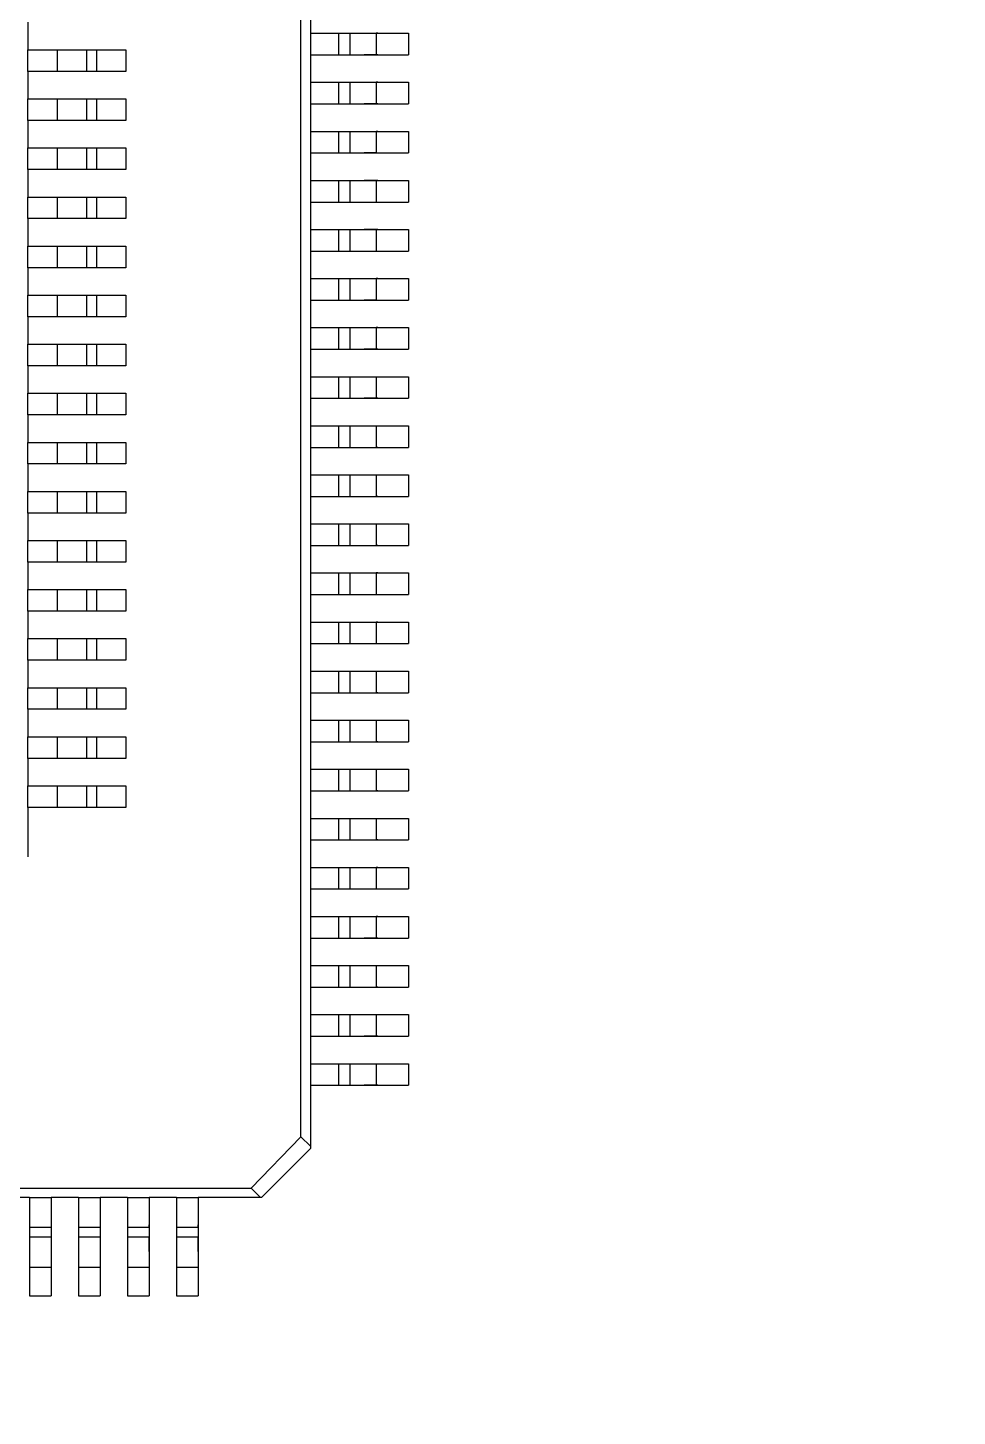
# Model space of a CAD drawing. Extents: x -54 to 54, y -54 to 54.
# Drawn here: x -21.27 to -11.79, y -7.08 to 7.07 of the extents above; entities that cross this region are included whole.
import ezdxf

# ---------------------------------------------------------------- set-up
doc = ezdxf.new("R2010")
doc.units = 0
doc.layers.get('0').update_dxf_attribs({"linetype": 'continuous'})

# ---------------------------------------------------------------- blocks, each defined once
blk = doc.blocks.new('PART__FEATURE102')
at = {"color": 0}
for p, q in [((-21.265, 7.125), (-21.265, 6.845)), ((-21.265, 6.845), (-20.965, 6.845)), ((-21.265, 6.625), (-21.265, 6.845)), ((-20.965, 6.845), (-20.965, 6.625)), ((-20.665, 6.845), (-20.665, 6.625)), ((-20.665, 6.845), (-20.665, 6.625)), ((-20.565, 6.845), (-20.265, 6.845)), ((-20.565, 6.845), (-20.565, 6.625)), ((-20.265, 6.845), (-20.265, 6.625)), ((-20.965, 6.625), (-21.265, 6.625)), ((-21.265, 6.625), (-21.265, 6.345)), ((-20.265, 6.625), (-20.565, 6.625)), ((-21.265, 6.345), (-20.965, 6.345)), ((-21.265, 6.125), (-21.265, 6.345)), ((-20.965, 6.345), (-20.965, 6.125)), ((-20.665, 6.345), (-20.665, 6.125)), ((-20.665, 6.345), (-20.665, 6.125)), ((-20.565, 6.345), (-20.265, 6.345)), ((-20.565, 6.345), (-20.565, 6.125)), ((-20.265, 6.345), (-20.265, 6.125)), ((-20.965, 6.125), (-21.265, 6.125)), ((-21.265, 6.125), (-21.265, 5.845)), ((-20.265, 6.125), (-20.565, 6.125)), ((-21.265, 5.845), (-20.965, 5.845)), ((-21.265, 5.625), (-21.265, 5.845)), ((-20.965, 5.845), (-20.965, 5.625)), ((-20.665, 5.845), (-20.665, 5.625)), ((-20.665, 5.845), (-20.665, 5.625)), ((-20.565, 5.845), (-20.265, 5.845)), ((-20.565, 5.845), (-20.565, 5.625)), ((-20.265, 5.845), (-20.265, 5.625)), ((-20.965, 5.625), (-21.265, 5.625)), ((-21.265, 5.625), (-21.265, 5.345)), ((-20.265, 5.625), (-20.565, 5.625)), ((-21.265, 5.345), (-20.965, 5.345)), ((-21.265, 5.125), (-21.265, 5.345)), ((-20.965, 5.345), (-20.965, 5.125)), ((-20.665, 5.345), (-20.665, 5.125)), ((-20.665, 5.345), (-20.665, 5.125)), ((-20.565, 5.345), (-20.265, 5.345)), ((-20.565, 5.345), (-20.565, 5.125)), ((-20.265, 5.345), (-20.265, 5.125)), ((-20.965, 5.125), (-21.265, 5.125)), ((-21.265, 5.125), (-21.265, 4.845)), ((-20.265, 5.125), (-20.565, 5.125)), ((-21.265, 4.845), (-20.965, 4.845)), ((-21.265, 4.625), (-21.265, 4.845)), ((-20.965, 4.845), (-20.965, 4.625)), ((-20.665, 4.845), (-20.665, 4.625)), ((-20.665, 4.845), (-20.665, 4.625)), ((-20.565, 4.845), (-20.265, 4.845)), ((-20.565, 4.845), (-20.565, 4.625)), ((-20.265, 4.845), (-20.265, 4.625)), ((-20.965, 4.625), (-21.265, 4.625)), ((-21.265, 4.625), (-21.265, 4.345)), ((-20.265, 4.625), (-20.565, 4.625)), ((-21.265, 4.345), (-20.965, 4.345)), ((-21.265, 4.125), (-21.265, 4.345)), ((-20.965, 4.345), (-20.965, 4.125)), ((-20.665, 4.345), (-20.665, 4.125)), ((-20.665, 4.345), (-20.665, 4.125)), ((-20.565, 4.345), (-20.265, 4.345)), ((-20.565, 4.345), (-20.565, 4.125)), ((-20.265, 4.345), (-20.265, 4.125)), ((-20.965, 4.125), (-21.265, 4.125)), ((-21.265, 4.125), (-21.265, 3.845)), ((-20.265, 4.125), (-20.565, 4.125)), ((-21.265, 3.845), (-20.965, 3.845)), ((-21.265, 3.625), (-21.265, 3.845)), ((-20.965, 3.845), (-20.965, 3.625)), ((-20.665, 3.845), (-20.665, 3.625)), ((-20.665, 3.845), (-20.665, 3.625)), ((-20.565, 3.845), (-20.265, 3.845)), ((-20.565, 3.845), (-20.565, 3.625)), ((-20.265, 3.845), (-20.265, 3.625)), ((-20.965, 3.625), (-21.265, 3.625)), ((-21.265, 3.625), (-21.265, 3.345)), ((-20.265, 3.625), (-20.565, 3.625)), ((-21.265, 3.345), (-20.965, 3.345)), ((-21.265, 3.125), (-21.265, 3.345)), ((-20.965, 3.345), (-20.965, 3.125)), ((-20.665, 3.345), (-20.665, 3.125)), ((-20.665, 3.345), (-20.665, 3.125)), ((-20.565, 3.345), (-20.265, 3.345)), ((-20.565, 3.345), (-20.565, 3.125)), ((-20.265, 3.345), (-20.265, 3.125)), ((-20.965, 3.125), (-21.265, 3.125)), ((-21.265, 3.125), (-21.265, 2.845)), ((-20.265, 3.125), (-20.565, 3.125)), ((-21.265, 2.845), (-20.965, 2.845)), ((-21.265, 2.625), (-21.265, 2.845)), ((-20.965, 2.845), (-20.965, 2.625)), ((-20.665, 2.845), (-20.665, 2.625)), ((-20.665, 2.845), (-20.665, 2.625)), ((-20.565, 2.845), (-20.265, 2.845)), ((-20.565, 2.845), (-20.565, 2.625)), ((-20.265, 2.845), (-20.265, 2.625)), ((-20.965, 2.625), (-21.265, 2.625)), ((-21.265, 2.625), (-21.265, 2.345)), ((-20.265, 2.625), (-20.565, 2.625)), ((-21.265, 2.345), (-20.965, 2.345)), ((-21.265, 2.125), (-21.265, 2.345)), ((-20.965, 2.345), (-20.965, 2.125)), ((-20.665, 2.345), (-20.665, 2.125)), ((-20.665, 2.345), (-20.665, 2.125)), ((-20.565, 2.345), (-20.265, 2.345)), ((-20.565, 2.345), (-20.565, 2.125)), ((-20.265, 2.345), (-20.265, 2.125)), ((-20.965, 2.125), (-21.265, 2.125)), ((-21.265, 2.125), (-21.265, 1.845)), ((-20.265, 2.125), (-20.565, 2.125)), ((-21.265, 1.845), (-20.965, 1.845)), ((-21.265, 1.625), (-21.265, 1.845)), ((-20.965, 1.845), (-20.965, 1.625)), ((-20.665, 1.845), (-20.665, 1.625)), ((-20.665, 1.845), (-20.665, 1.625)), ((-20.565, 1.845), (-20.265, 1.845)), ((-20.565, 1.845), (-20.565, 1.625)), ((-20.265, 1.845), (-20.265, 1.625)), ((-20.965, 1.625), (-21.265, 1.625)), ((-21.265, 1.625), (-21.265, 1.345)), ((-20.265, 1.625), (-20.565, 1.625)), ((-21.265, 1.345), (-20.965, 1.345)), ((-21.265, 1.125), (-21.265, 1.345)), ((-20.965, 1.345), (-20.965, 1.125)), ((-20.665, 1.345), (-20.665, 1.125)), ((-20.665, 1.345), (-20.665, 1.125)), ((-20.565, 1.345), (-20.265, 1.345)), ((-20.565, 1.345), (-20.565, 1.125)), ((-20.265, 1.345), (-20.265, 1.125)), ((-20.965, 1.125), (-21.265, 1.125)), ((-21.265, 1.125), (-21.265, 0.845)), ((-20.265, 1.125), (-20.565, 1.125)), ((-21.265, 0.845), (-20.965, 0.845)), ((-21.265, 0.625), (-21.265, 0.845)), ((-20.965, 0.845), (-20.965, 0.625)), ((-20.665, 0.845), (-20.665, 0.625)), ((-20.665, 0.845), (-20.665, 0.625)), ((-20.565, 0.845), (-20.265, 0.845)), ((-20.565, 0.845), (-20.565, 0.625)), ((-20.265, 0.845), (-20.265, 0.625)), ((-20.965, 0.625), (-21.265, 0.625)), ((-21.265, 0.625), (-21.265, 0.345)), ((-20.265, 0.625), (-20.565, 0.625)), ((-21.265, 0.345), (-20.965, 0.345)), ((-21.265, 0.125), (-21.265, 0.345)), ((-20.965, 0.345), (-20.965, 0.125)), ((-20.665, 0.345), (-20.665, 0.125)), ((-20.665, 0.345), (-20.665, 0.125)), ((-20.565, 0.345), (-20.265, 0.345)), ((-20.565, 0.345), (-20.565, 0.125)), ((-20.265, 0.345), (-20.265, 0.125)), ((-20.965, 0.125), (-21.265, 0.125)), ((-21.265, 0.125), (-21.265, -0.155)), ((-20.265, 0.125), (-20.565, 0.125)), ((-21.265, -0.155), (-20.965, -0.155)), ((-21.265, -0.375), (-21.265, -0.155)), ((-20.965, -0.155), (-20.965, -0.375)), ((-20.665, -0.155), (-20.665, -0.375)), ((-20.665, -0.155), (-20.665, -0.375)), ((-20.565, -0.155), (-20.265, -0.155)), ((-20.565, -0.155), (-20.565, -0.375)), ((-20.265, -0.155), (-20.265, -0.375)), ((-20.965, -0.375), (-21.265, -0.375)), ((-21.265, -0.375), (-21.265, -0.655)), ((-20.265, -0.375), (-20.565, -0.375)), ((-21.265, -0.655), (-20.965, -0.655)), ((-21.265, -0.875), (-21.265, -0.655)), ((-20.965, -0.655), (-20.965, -0.875)), ((-20.665, -0.655), (-20.665, -0.875)), ((-20.665, -0.655), (-20.665, -0.875)), ((-20.565, -0.655), (-20.265, -0.655)), ((-20.565, -0.655), (-20.565, -0.875)), ((-20.265, -0.655), (-20.265, -0.875)), ((-20.965, -0.875), (-21.265, -0.875)), ((-21.265, -0.875), (-21.265, -1.378)), ((-20.265, -0.875), (-20.565, -0.875))]:
    blk.add_line(p, q, dxfattribs=at)
for points in [[(-20.965, 6.845), (-20.915, 6.845), (-20.865, 6.845), (-20.815, 6.845), (-20.765, 6.845), (-20.715, 6.845), (-20.665, 6.845)], [(-20.665, 6.845), (-20.615, 6.845), (-20.565, 6.845)], [(-20.665, 6.625), (-20.715, 6.625), (-20.765, 6.625), (-20.815, 6.625), (-20.865, 6.625), (-20.915, 6.625), (-20.965, 6.625)], [(-20.565, 6.625), (-20.615, 6.625), (-20.665, 6.625)], [(-20.965, 6.345), (-20.915, 6.345), (-20.865, 6.345), (-20.815, 6.345), (-20.765, 6.345), (-20.715, 6.345), (-20.665, 6.345)], [(-20.665, 6.345), (-20.615, 6.345), (-20.565, 6.345)], [(-20.665, 6.125), (-20.715, 6.125), (-20.765, 6.125), (-20.815, 6.125), (-20.865, 6.125), (-20.915, 6.125), (-20.965, 6.125)], [(-20.565, 6.125), (-20.615, 6.125), (-20.665, 6.125)], [(-20.965, 5.845), (-20.915, 5.845), (-20.865, 5.845), (-20.815, 5.845), (-20.765, 5.845), (-20.715, 5.845), (-20.665, 5.845)], [(-20.665, 5.845), (-20.615, 5.845), (-20.565, 5.845)], [(-20.665, 5.625), (-20.715, 5.625), (-20.765, 5.625), (-20.815, 5.625), (-20.865, 5.625), (-20.915, 5.625), (-20.965, 5.625)], [(-20.565, 5.625), (-20.615, 5.625), (-20.665, 5.625)], [(-20.965, 5.345), (-20.915, 5.345), (-20.865, 5.345), (-20.815, 5.345), (-20.765, 5.345), (-20.715, 5.345), (-20.665, 5.345)], [(-20.665, 5.345), (-20.615, 5.345), (-20.565, 5.345)], [(-20.665, 5.125), (-20.715, 5.125), (-20.765, 5.125), (-20.815, 5.125), (-20.865, 5.125), (-20.915, 5.125), (-20.965, 5.125)], [(-20.565, 5.125), (-20.615, 5.125), (-20.665, 5.125)], [(-20.965, 4.845), (-20.915, 4.845), (-20.865, 4.845), (-20.815, 4.845), (-20.765, 4.845), (-20.715, 4.845), (-20.665, 4.845)], [(-20.665, 4.845), (-20.615, 4.845), (-20.565, 4.845)], [(-20.665, 4.625), (-20.715, 4.625), (-20.765, 4.625), (-20.815, 4.625), (-20.865, 4.625), (-20.915, 4.625), (-20.965, 4.625)], [(-20.565, 4.625), (-20.615, 4.625), (-20.665, 4.625)], [(-20.965, 4.345), (-20.915, 4.345), (-20.865, 4.345), (-20.815, 4.345), (-20.765, 4.345), (-20.715, 4.345), (-20.665, 4.345)], [(-20.665, 4.345), (-20.615, 4.345), (-20.565, 4.345)], [(-20.665, 4.125), (-20.715, 4.125), (-20.765, 4.125), (-20.815, 4.125), (-20.865, 4.125), (-20.915, 4.125), (-20.965, 4.125)], [(-20.565, 4.125), (-20.615, 4.125), (-20.665, 4.125)], [(-20.965, 3.845), (-20.915, 3.845), (-20.865, 3.845), (-20.815, 3.845), (-20.765, 3.845), (-20.715, 3.845), (-20.665, 3.845)], [(-20.665, 3.845), (-20.615, 3.845), (-20.565, 3.845)], [(-20.665, 3.625), (-20.715, 3.625), (-20.765, 3.625), (-20.815, 3.625), (-20.865, 3.625), (-20.915, 3.625), (-20.965, 3.625)], [(-20.565, 3.625), (-20.615, 3.625), (-20.665, 3.625)], [(-20.965, 3.345), (-20.915, 3.345), (-20.865, 3.345), (-20.815, 3.345), (-20.765, 3.345), (-20.715, 3.345), (-20.665, 3.345)], [(-20.665, 3.345), (-20.615, 3.345), (-20.565, 3.345)], [(-20.665, 3.125), (-20.715, 3.125), (-20.765, 3.125), (-20.815, 3.125), (-20.865, 3.125), (-20.915, 3.125), (-20.965, 3.125)], [(-20.565, 3.125), (-20.615, 3.125), (-20.665, 3.125)], [(-20.965, 2.845), (-20.915, 2.845), (-20.865, 2.845), (-20.815, 2.845), (-20.765, 2.845), (-20.715, 2.845), (-20.665, 2.845)], [(-20.665, 2.845), (-20.615, 2.845), (-20.565, 2.845)], [(-20.665, 2.625), (-20.715, 2.625), (-20.765, 2.625), (-20.815, 2.625), (-20.865, 2.625), (-20.915, 2.625), (-20.965, 2.625)], [(-20.565, 2.625), (-20.615, 2.625), (-20.665, 2.625)], [(-20.965, 2.345), (-20.915, 2.345), (-20.865, 2.345), (-20.815, 2.345), (-20.765, 2.345), (-20.715, 2.345), (-20.665, 2.345)], [(-20.665, 2.345), (-20.615, 2.345), (-20.565, 2.345)], [(-20.665, 2.125), (-20.715, 2.125), (-20.765, 2.125), (-20.815, 2.125), (-20.865, 2.125), (-20.915, 2.125), (-20.965, 2.125)], [(-20.565, 2.125), (-20.615, 2.125), (-20.665, 2.125)], [(-20.965, 1.845), (-20.915, 1.845), (-20.865, 1.845), (-20.815, 1.845), (-20.765, 1.845), (-20.715, 1.845), (-20.665, 1.845)], [(-20.665, 1.845), (-20.615, 1.845), (-20.565, 1.845)], [(-20.665, 1.625), (-20.715, 1.625), (-20.765, 1.625), (-20.815, 1.625), (-20.865, 1.625), (-20.915, 1.625), (-20.965, 1.625)], [(-20.565, 1.625), (-20.615, 1.625), (-20.665, 1.625)], [(-20.965, 1.345), (-20.915, 1.345), (-20.865, 1.345), (-20.815, 1.345), (-20.765, 1.345), (-20.715, 1.345), (-20.665, 1.345)], [(-20.665, 1.345), (-20.615, 1.345), (-20.565, 1.345)], [(-20.665, 1.125), (-20.715, 1.125), (-20.765, 1.125), (-20.815, 1.125), (-20.865, 1.125), (-20.915, 1.125), (-20.965, 1.125)], [(-20.565, 1.125), (-20.615, 1.125), (-20.665, 1.125)], [(-20.965, 0.845), (-20.915, 0.845), (-20.865, 0.845), (-20.815, 0.845), (-20.765, 0.845), (-20.715, 0.845), (-20.665, 0.845)], [(-20.665, 0.845), (-20.615, 0.845), (-20.565, 0.845)], [(-20.665, 0.625), (-20.715, 0.625), (-20.765, 0.625), (-20.815, 0.625), (-20.865, 0.625), (-20.915, 0.625), (-20.965, 0.625)], [(-20.565, 0.625), (-20.615, 0.625), (-20.665, 0.625)], [(-20.965, 0.345), (-20.915, 0.345), (-20.865, 0.345), (-20.815, 0.345), (-20.765, 0.345), (-20.715, 0.345), (-20.665, 0.345)], [(-20.665, 0.345), (-20.615, 0.345), (-20.565, 0.345)], [(-20.665, 0.125), (-20.715, 0.125), (-20.765, 0.125), (-20.815, 0.125), (-20.865, 0.125), (-20.915, 0.125), (-20.965, 0.125)], [(-20.565, 0.125), (-20.615, 0.125), (-20.665, 0.125)], [(-20.965, -0.155), (-20.915, -0.155), (-20.865, -0.155), (-20.815, -0.155), (-20.765, -0.155), (-20.715, -0.155), (-20.665, -0.155)], [(-20.665, -0.155), (-20.615, -0.155), (-20.565, -0.155)], [(-20.665, -0.375), (-20.715, -0.375), (-20.765, -0.375), (-20.815, -0.375), (-20.865, -0.375), (-20.915, -0.375), (-20.965, -0.375)], [(-20.565, -0.375), (-20.615, -0.375), (-20.665, -0.375)], [(-20.965, -0.655), (-20.915, -0.655), (-20.865, -0.655), (-20.815, -0.655), (-20.765, -0.655), (-20.715, -0.655), (-20.665, -0.655)], [(-20.665, -0.655), (-20.615, -0.655), (-20.565, -0.655)], [(-20.665, -0.875), (-20.715, -0.875), (-20.765, -0.875), (-20.815, -0.875), (-20.865, -0.875), (-20.915, -0.875), (-20.965, -0.875)], [(-20.565, -0.875), (-20.615, -0.875), (-20.665, -0.875)], [(-21.265, -1.379), (-21.265, -1.378)]]:
    blk.add_lwpolyline(points, dxfattribs=at)
blk = doc.blocks.new('PART__FEATURE015')
at = {"color": 0}
for p, q in [((-18.48, -4.231), (-18.48, 14.545)), ((-18.383, 7.294), (-18.383, 7.014)), ((-18.383, 7.014), (-18.383, 6.794)), ((-18.383, 7.014), (-18.098, 7.014)), ((-18.098, 7.014), (-18.098, 6.794)), ((-17.983, 7.014), (-17.983, 6.794)), ((-17.983, 7.014), (-17.983, 6.794)), ((-17.712, 7.014), (-17.712, 6.794)), ((-17.712, 7.014), (-17.383, 7.014)), ((-17.383, 7.014), (-17.383, 6.794)), ((-18.383, 6.794), (-18.383, 6.514)), ((-18.383, 6.794), (-18.098, 6.794)), ((-17.712, 6.794), (-17.383, 6.794)), ((-18.383, 6.514), (-18.383, 6.294)), ((-18.383, 6.514), (-18.098, 6.514)), ((-18.098, 6.514), (-18.098, 6.294)), ((-17.983, 6.514), (-17.983, 6.294)), ((-17.983, 6.514), (-17.983, 6.294)), ((-17.712, 6.514), (-17.712, 6.294)), ((-17.712, 6.514), (-17.383, 6.514)), ((-17.383, 6.514), (-17.383, 6.294)), ((-18.383, 6.294), (-18.383, 6.014)), ((-18.383, 6.294), (-18.098, 6.294)), ((-17.712, 6.294), (-17.383, 6.294)), ((-18.383, 6.014), (-18.383, 5.794)), ((-18.383, 6.014), (-18.098, 6.014)), ((-18.098, 6.014), (-18.098, 5.794)), ((-17.983, 6.014), (-17.983, 5.794)), ((-17.983, 6.014), (-17.983, 5.794)), ((-17.712, 6.014), (-17.712, 5.794)), ((-17.712, 6.014), (-17.383, 6.014)), ((-17.383, 6.014), (-17.383, 5.794)), ((-18.383, 5.794), (-18.383, 5.514)), ((-18.383, 5.794), (-18.098, 5.794)), ((-17.712, 5.794), (-17.383, 5.794)), ((-18.383, 5.514), (-18.383, 5.294)), ((-18.383, 5.514), (-18.098, 5.514)), ((-18.098, 5.514), (-18.098, 5.294)), ((-17.983, 5.514), (-17.983, 5.294)), ((-17.983, 5.514), (-17.983, 5.294)), ((-17.712, 5.514), (-17.712, 5.294)), ((-17.712, 5.514), (-17.383, 5.514)), ((-17.383, 5.514), (-17.383, 5.294)), ((-18.383, 5.294), (-18.383, 5.014)), ((-18.383, 5.294), (-18.098, 5.294)), ((-17.712, 5.294), (-17.383, 5.294)), ((-18.383, 5.014), (-18.383, 4.794)), ((-18.383, 5.014), (-18.098, 5.014)), ((-18.098, 5.014), (-18.098, 4.794)), ((-17.983, 5.014), (-17.983, 4.794)), ((-17.983, 5.014), (-17.983, 4.794)), ((-17.712, 5.014), (-17.712, 4.794)), ((-17.712, 5.014), (-17.383, 5.014)), ((-17.383, 5.014), (-17.383, 4.794)), ((-18.383, 4.794), (-18.383, 4.514)), ((-18.383, 4.794), (-18.098, 4.794)), ((-17.712, 4.794), (-17.383, 4.794)), ((-18.383, 4.514), (-18.383, 4.294)), ((-18.383, 4.514), (-18.098, 4.514)), ((-18.098, 4.514), (-18.098, 4.294)), ((-17.983, 4.514), (-17.983, 4.294)), ((-17.983, 4.514), (-17.983, 4.294)), ((-17.712, 4.514), (-17.712, 4.294)), ((-17.712, 4.514), (-17.383, 4.514)), ((-17.383, 4.514), (-17.383, 4.294)), ((-18.383, 4.294), (-18.383, 4.014)), ((-18.383, 4.294), (-18.098, 4.294)), ((-17.712, 4.294), (-17.383, 4.294)), ((-18.383, 4.014), (-18.383, 3.794)), ((-18.383, 4.014), (-18.098, 4.014)), ((-18.098, 4.014), (-18.098, 3.794)), ((-17.983, 4.014), (-17.983, 3.794)), ((-17.983, 4.014), (-17.983, 3.794)), ((-17.712, 4.014), (-17.712, 3.794)), ((-17.712, 4.014), (-17.383, 4.014)), ((-17.383, 4.014), (-17.383, 3.794)), ((-18.383, 3.794), (-18.383, 3.514)), ((-18.383, 3.794), (-18.098, 3.794)), ((-17.712, 3.794), (-17.383, 3.794)), ((-18.383, 3.514), (-18.383, 3.294)), ((-18.383, 3.514), (-18.098, 3.514)), ((-18.098, 3.514), (-18.098, 3.294)), ((-17.983, 3.514), (-17.983, 3.294)), ((-17.983, 3.514), (-17.983, 3.294)), ((-17.712, 3.514), (-17.712, 3.294)), ((-17.712, 3.514), (-17.383, 3.514)), ((-17.383, 3.514), (-17.383, 3.294)), ((-18.383, 3.294), (-18.383, 3.014)), ((-18.383, 3.294), (-18.098, 3.294)), ((-17.712, 3.294), (-17.383, 3.294)), ((-18.383, 3.014), (-18.383, 2.794)), ((-18.383, 3.014), (-18.098, 3.014)), ((-18.098, 3.014), (-18.098, 2.794)), ((-17.983, 3.014), (-17.983, 2.794)), ((-17.983, 3.014), (-17.983, 2.794)), ((-17.712, 3.014), (-17.712, 2.794)), ((-17.712, 3.014), (-17.383, 3.014)), ((-17.383, 3.014), (-17.383, 2.794)), ((-18.383, 2.794), (-18.383, 2.514)), ((-18.383, 2.794), (-18.098, 2.794)), ((-17.712, 2.794), (-17.383, 2.794)), ((-18.383, 2.514), (-18.383, 2.294)), ((-18.383, 2.514), (-18.098, 2.514)), ((-18.098, 2.514), (-18.098, 2.294)), ((-17.983, 2.514), (-17.983, 2.294)), ((-17.983, 2.514), (-17.983, 2.294)), ((-17.712, 2.514), (-17.712, 2.294)), ((-17.712, 2.514), (-17.383, 2.514)), ((-17.383, 2.514), (-17.383, 2.294)), ((-18.383, 2.294), (-18.383, 2.014)), ((-18.383, 2.294), (-18.098, 2.294)), ((-17.712, 2.294), (-17.383, 2.294)), ((-18.383, 2.014), (-18.383, 1.794)), ((-18.383, 2.014), (-18.098, 2.014)), ((-18.098, 2.014), (-18.098, 1.794)), ((-17.983, 2.014), (-17.983, 1.794)), ((-17.983, 2.014), (-17.983, 1.794)), ((-17.712, 2.014), (-17.712, 1.794)), ((-17.712, 2.014), (-17.383, 2.014)), ((-17.383, 2.014), (-17.383, 1.794)), ((-18.383, 1.794), (-18.383, 1.514)), ((-18.383, 1.794), (-18.098, 1.794)), ((-17.712, 1.794), (-17.383, 1.794)), ((-18.383, 1.514), (-18.383, 1.294)), ((-18.383, 1.514), (-18.098, 1.514)), ((-18.098, 1.514), (-18.098, 1.294)), ((-17.983, 1.514), (-17.983, 1.294)), ((-17.983, 1.514), (-17.983, 1.294)), ((-17.712, 1.514), (-17.712, 1.294)), ((-17.712, 1.514), (-17.383, 1.514)), ((-17.383, 1.514), (-17.383, 1.294)), ((-18.383, 1.294), (-18.383, 1.014)), ((-18.383, 1.294), (-18.098, 1.294)), ((-17.712, 1.294), (-17.383, 1.294)), ((-18.383, 1.014), (-18.383, 0.794)), ((-18.383, 1.014), (-18.098, 1.014)), ((-18.098, 1.014), (-18.098, 0.794)), ((-17.983, 1.014), (-17.983, 0.794)), ((-17.983, 1.014), (-17.983, 0.794)), ((-17.712, 1.014), (-17.712, 0.794)), ((-17.712, 1.014), (-17.383, 1.014)), ((-17.383, 1.014), (-17.383, 0.794)), ((-18.383, 0.794), (-18.383, 0.514)), ((-18.383, 0.794), (-18.098, 0.794)), ((-17.712, 0.794), (-17.383, 0.794)), ((-18.383, 0.514), (-18.383, 0.294)), ((-18.383, 0.514), (-18.098, 0.514)), ((-18.098, 0.514), (-18.098, 0.294)), ((-17.983, 0.514), (-17.983, 0.294)), ((-17.983, 0.514), (-17.983, 0.294)), ((-17.712, 0.514), (-17.712, 0.294)), ((-17.712, 0.514), (-17.383, 0.514)), ((-17.383, 0.514), (-17.383, 0.294)), ((-18.383, 0.294), (-18.383, 0.014)), ((-18.383, 0.294), (-18.098, 0.294)), ((-17.712, 0.294), (-17.383, 0.294)), ((-18.383, 0.014), (-18.383, -0.206)), ((-18.383, 0.014), (-18.098, 0.014)), ((-18.098, 0.014), (-18.098, -0.206)), ((-17.983, 0.014), (-17.983, -0.206)), ((-17.983, 0.014), (-17.983, -0.206)), ((-17.712, 0.014), (-17.712, -0.206)), ((-17.712, 0.014), (-17.383, 0.014)), ((-17.383, 0.014), (-17.383, -0.206)), ((-18.383, -0.206), (-18.383, -0.486)), ((-18.383, -0.206), (-18.098, -0.206)), ((-17.712, -0.206), (-17.383, -0.206)), ((-18.383, -0.486), (-18.383, -0.706)), ((-18.383, -0.486), (-18.098, -0.486)), ((-18.098, -0.486), (-18.098, -0.706)), ((-17.983, -0.486), (-17.983, -0.706)), ((-17.983, -0.486), (-17.983, -0.706)), ((-17.712, -0.486), (-17.712, -0.706)), ((-17.712, -0.486), (-17.383, -0.486)), ((-17.383, -0.486), (-17.383, -0.706)), ((-18.383, -0.706), (-18.383, -0.986)), ((-18.383, -0.706), (-18.098, -0.706)), ((-17.712, -0.706), (-17.383, -0.706)), ((-18.383, -0.986), (-18.383, -1.206)), ((-18.383, -0.986), (-18.098, -0.986)), ((-18.098, -0.986), (-18.098, -1.206)), ((-17.983, -0.986), (-17.983, -1.206)), ((-17.983, -0.986), (-17.983, -1.206)), ((-17.712, -0.986), (-17.712, -1.206)), ((-17.712, -0.986), (-17.383, -0.986)), ((-17.383, -0.986), (-17.383, -1.206)), ((-18.383, -1.206), (-18.383, -1.486)), ((-18.383, -1.206), (-18.098, -1.206)), ((-17.712, -1.206), (-17.383, -1.206)), ((-18.383, -1.486), (-18.383, -1.706)), ((-18.383, -1.486), (-18.098, -1.486)), ((-18.098, -1.486), (-18.098, -1.706)), ((-17.983, -1.486), (-17.983, -1.706)), ((-17.983, -1.486), (-17.983, -1.706)), ((-17.712, -1.486), (-17.712, -1.706)), ((-17.712, -1.486), (-17.383, -1.486)), ((-17.383, -1.486), (-17.383, -1.706)), ((-18.383, -1.706), (-18.383, -1.986)), ((-18.383, -1.706), (-18.098, -1.706)), ((-17.712, -1.706), (-17.383, -1.706)), ((-18.383, -1.986), (-18.383, -2.206)), ((-18.383, -1.986), (-18.098, -1.986)), ((-18.098, -1.986), (-18.098, -2.206)), ((-17.983, -1.986), (-17.983, -2.206)), ((-17.983, -1.986), (-17.983, -2.206)), ((-17.712, -1.986), (-17.712, -2.206)), ((-17.712, -1.986), (-17.383, -1.986)), ((-17.383, -1.986), (-17.383, -2.206)), ((-18.383, -2.206), (-18.383, -2.486)), ((-18.383, -2.206), (-18.098, -2.206)), ((-17.712, -2.206), (-17.383, -2.206)), ((-18.383, -2.486), (-18.383, -2.706)), ((-18.383, -2.486), (-18.098, -2.486)), ((-18.098, -2.486), (-18.098, -2.706)), ((-17.983, -2.486), (-17.983, -2.706)), ((-17.983, -2.486), (-17.983, -2.706)), ((-17.712, -2.486), (-17.712, -2.706)), ((-17.712, -2.486), (-17.383, -2.486)), ((-17.383, -2.486), (-17.383, -2.706)), ((-18.383, -2.706), (-18.383, -2.986)), ((-18.383, -2.706), (-18.098, -2.706)), ((-17.712, -2.706), (-17.383, -2.706)), ((-18.383, -2.986), (-18.383, -3.206)), ((-18.383, -2.986), (-18.098, -2.986)), ((-18.098, -2.986), (-18.098, -3.206)), ((-17.983, -2.986), (-17.983, -3.206)), ((-17.983, -2.986), (-17.983, -3.206)), ((-17.712, -2.986), (-17.712, -3.206)), ((-17.712, -2.986), (-17.383, -2.986)), ((-17.383, -2.986), (-17.383, -3.206)), ((-18.383, -3.206), (-18.383, -3.486)), ((-18.383, -3.206), (-18.098, -3.206)), ((-17.712, -3.206), (-17.383, -3.206)), ((-18.383, -3.486), (-18.383, -3.706)), ((-18.383, -3.486), (-18.098, -3.486)), ((-18.098, -3.486), (-18.098, -3.706)), ((-17.983, -3.486), (-17.983, -3.706)), ((-17.983, -3.486), (-17.983, -3.706)), ((-17.712, -3.486), (-17.712, -3.706)), ((-17.712, -3.486), (-17.383, -3.486)), ((-17.383, -3.486), (-17.383, -3.706)), ((-18.383, -3.706), (-18.383, -4.327)), ((-18.383, -3.706), (-18.098, -3.706)), ((-17.712, -3.706), (-17.383, -3.706)), ((-18.988, -4.754), (-18.48, -4.231)), ((-18.48, -4.231), (-18.383, -4.327)), ((-18.883, -4.851), (-18.383, -4.351)), ((-18.383, -4.327), (-18.383, -4.351)), ((-37.763, -4.754), (-18.988, -4.754)), ((-18.891, -4.851), (-18.988, -4.754)), ((-21.248, -4.851), (-21.528, -4.851)), ((-21.248, -4.851), (-21.028, -4.851)), ((-21.248, -4.851), (-21.248, -5.151)), ((-20.748, -4.851), (-21.028, -4.851)), ((-21.028, -4.851), (-21.028, -5.151)), ((-20.748, -4.851), (-20.528, -4.851)), ((-20.748, -4.851), (-20.748, -5.151)), ((-20.248, -4.851), (-20.528, -4.851)), ((-20.528, -4.851), (-20.528, -5.151)), ((-20.248, -4.851), (-20.028, -4.851)), ((-20.248, -4.851), (-20.248, -5.151)), ((-19.748, -4.851), (-20.028, -4.851)), ((-20.028, -4.851), (-20.028, -5.151)), ((-19.748, -4.851), (-19.528, -4.851)), ((-19.748, -4.851), (-19.748, -5.151)), ((-18.891, -4.851), (-19.528, -4.851)), ((-19.528, -4.851), (-19.528, -5.151)), ((-18.883, -4.851), (-18.891, -4.851)), ((-21.248, -5.151), (-21.028, -5.151)), ((-20.748, -5.151), (-20.528, -5.151)), ((-20.248, -5.151), (-20.028, -5.151)), ((-19.748, -5.151), (-19.528, -5.151)), ((-21.248, -5.251), (-21.028, -5.251)), ((-21.248, -5.251), (-21.028, -5.251)), ((-20.748, -5.251), (-20.528, -5.251)), ((-20.748, -5.251), (-20.528, -5.251)), ((-20.248, -5.251), (-20.028, -5.251)), ((-20.248, -5.251), (-20.028, -5.251)), ((-19.748, -5.251), (-19.528, -5.251)), ((-19.748, -5.251), (-19.528, -5.251)), ((-21.248, -5.561), (-21.248, -5.851)), ((-21.248, -5.561), (-21.028, -5.561)), ((-21.028, -5.561), (-21.028, -5.851)), ((-20.748, -5.561), (-20.748, -5.851)), ((-20.748, -5.561), (-20.528, -5.561)), ((-20.528, -5.561), (-20.528, -5.851)), ((-20.248, -5.561), (-20.248, -5.851)), ((-20.248, -5.561), (-20.028, -5.561)), ((-20.028, -5.561), (-20.028, -5.851)), ((-19.748, -5.561), (-19.748, -5.851)), ((-19.748, -5.561), (-19.528, -5.561)), ((-19.528, -5.561), (-19.528, -5.851)), ((-21.248, -5.851), (-21.028, -5.851)), ((-20.748, -5.851), (-20.528, -5.851)), ((-20.248, -5.851), (-20.028, -5.851)), ((-19.748, -5.851), (-19.528, -5.851))]:
    blk.add_line(p, q, dxfattribs=at)
for points in [[(-18.098, 7.014), (-18.048, 7.014), (-17.998, 7.014), (-17.983, 7.014)], [(-17.983, 7.014), (-17.933, 7.014), (-17.883, 7.014), (-17.833, 7.014), (-17.783, 7.014), (-17.733, 7.014), (-17.712, 7.014)], [(-17.695, 7.014), (-17.712, 7.014)], [(-18.098, 6.794), (-18.048, 6.794), (-17.998, 6.794), (-17.983, 6.794)], [(-17.983, 6.794), (-17.933, 6.794), (-17.883, 6.794), (-17.833, 6.794), (-17.783, 6.794), (-17.733, 6.794), (-17.712, 6.794)], [(-17.835, 6.794), (-17.833, 6.794)], [(-17.695, 6.794), (-17.745, 6.794), (-17.795, 6.794), (-17.835, 6.794)], [(-18.098, 6.514), (-18.048, 6.514), (-17.998, 6.514), (-17.983, 6.514)], [(-17.983, 6.514), (-17.933, 6.514), (-17.883, 6.514), (-17.833, 6.514), (-17.783, 6.514), (-17.733, 6.514), (-17.712, 6.514)], [(-17.695, 6.514), (-17.712, 6.514)], [(-18.098, 6.294), (-18.048, 6.294), (-17.998, 6.294), (-17.983, 6.294)], [(-17.983, 6.294), (-17.933, 6.294), (-17.883, 6.294), (-17.833, 6.294), (-17.783, 6.294), (-17.733, 6.294), (-17.712, 6.294)], [(-17.835, 6.294), (-17.833, 6.294)], [(-17.695, 6.294), (-17.745, 6.294), (-17.795, 6.294), (-17.835, 6.294)], [(-18.098, 6.014), (-18.048, 6.014), (-17.998, 6.014), (-17.983, 6.014)], [(-17.983, 6.014), (-17.933, 6.014), (-17.883, 6.014), (-17.833, 6.014), (-17.783, 6.014), (-17.733, 6.014), (-17.712, 6.014)], [(-17.695, 6.014), (-17.712, 6.014)], [(-18.098, 5.794), (-18.048, 5.794), (-17.998, 5.794), (-17.983, 5.794)], [(-17.983, 5.794), (-17.933, 5.794), (-17.883, 5.794), (-17.833, 5.794), (-17.783, 5.794), (-17.733, 5.794), (-17.712, 5.794)], [(-17.835, 5.794), (-17.833, 5.794)], [(-17.712, 5.794), (-17.762, 5.794), (-17.812, 5.794), (-17.835, 5.794)], [(-18.098, 5.514), (-18.048, 5.514), (-17.998, 5.514), (-17.983, 5.514)], [(-17.983, 5.514), (-17.933, 5.514), (-17.883, 5.514), (-17.833, 5.514), (-17.783, 5.514), (-17.733, 5.514), (-17.712, 5.514)], [(-17.835, 5.514), (-17.833, 5.514)], [(-17.695, 5.514), (-17.745, 5.514), (-17.795, 5.514), (-17.835, 5.514)], [(-18.098, 5.294), (-18.048, 5.294), (-17.998, 5.294), (-17.983, 5.294)], [(-17.983, 5.294), (-17.933, 5.294), (-17.883, 5.294), (-17.833, 5.294), (-17.783, 5.294), (-17.733, 5.294), (-17.712, 5.294)], [(-18.098, 5.014), (-18.048, 5.014), (-17.998, 5.014), (-17.983, 5.014)], [(-17.983, 5.014), (-17.933, 5.014), (-17.883, 5.014), (-17.833, 5.014), (-17.783, 5.014), (-17.733, 5.014), (-17.712, 5.014)], [(-17.835, 5.014), (-17.833, 5.014)], [(-17.695, 5.014), (-17.745, 5.014), (-17.795, 5.014), (-17.835, 5.014)], [(-18.098, 4.794), (-18.048, 4.794), (-17.998, 4.794), (-17.983, 4.794)], [(-17.983, 4.794), (-17.933, 4.794), (-17.883, 4.794), (-17.833, 4.794), (-17.783, 4.794), (-17.733, 4.794), (-17.712, 4.794)], [(-18.098, 4.514), (-18.048, 4.514), (-17.998, 4.514), (-17.983, 4.514)], [(-17.983, 4.514), (-17.933, 4.514), (-17.883, 4.514), (-17.833, 4.514), (-17.783, 4.514), (-17.733, 4.514), (-17.712, 4.514)], [(-17.695, 4.514), (-17.712, 4.514)], [(-18.098, 4.294), (-18.048, 4.294), (-17.998, 4.294), (-17.983, 4.294)], [(-17.983, 4.294), (-17.933, 4.294), (-17.883, 4.294), (-17.833, 4.294), (-17.783, 4.294), (-17.733, 4.294), (-17.712, 4.294)], [(-17.835, 4.294), (-17.833, 4.294)], [(-17.712, 4.294), (-17.762, 4.294), (-17.812, 4.294), (-17.835, 4.294)], [(-18.098, 4.014), (-18.048, 4.014), (-17.998, 4.014), (-17.983, 4.014)], [(-17.983, 4.014), (-17.933, 4.014), (-17.883, 4.014), (-17.833, 4.014), (-17.783, 4.014), (-17.733, 4.014), (-17.712, 4.014)], [(-17.695, 4.014), (-17.712, 4.014)], [(-18.098, 3.794), (-18.048, 3.794), (-17.998, 3.794), (-17.983, 3.794)], [(-17.983, 3.794), (-17.933, 3.794), (-17.883, 3.794), (-17.833, 3.794), (-17.783, 3.794), (-17.733, 3.794), (-17.712, 3.794)], [(-17.835, 3.794), (-17.833, 3.794)], [(-17.695, 3.794), (-17.745, 3.794), (-17.795, 3.794), (-17.835, 3.794)], [(-18.098, 3.514), (-18.048, 3.514), (-17.998, 3.514), (-17.983, 3.514)], [(-17.983, 3.514), (-17.933, 3.514), (-17.883, 3.514), (-17.833, 3.514), (-17.783, 3.514), (-17.733, 3.514), (-17.712, 3.514)], [(-18.098, 3.294), (-18.048, 3.294), (-17.998, 3.294), (-17.983, 3.294)], [(-17.983, 3.294), (-17.933, 3.294), (-17.883, 3.294), (-17.833, 3.294), (-17.783, 3.294), (-17.733, 3.294), (-17.712, 3.294)], [(-17.835, 3.294), (-17.833, 3.294)], [(-17.695, 3.294), (-17.745, 3.294), (-17.795, 3.294), (-17.835, 3.294)], [(-18.098, 3.014), (-18.048, 3.014), (-17.998, 3.014), (-17.983, 3.014)], [(-17.983, 3.014), (-17.933, 3.014), (-17.883, 3.014), (-17.833, 3.014), (-17.783, 3.014), (-17.733, 3.014), (-17.712, 3.014)], [(-18.098, 2.794), (-18.048, 2.794), (-17.998, 2.794), (-17.983, 2.794)], [(-17.983, 2.794), (-17.933, 2.794), (-17.883, 2.794), (-17.833, 2.794), (-17.783, 2.794), (-17.733, 2.794), (-17.712, 2.794)], [(-17.695, 2.794), (-17.712, 2.794)], [(-18.098, 2.514), (-18.048, 2.514), (-17.998, 2.514), (-17.983, 2.514)], [(-17.983, 2.514), (-17.933, 2.514), (-17.883, 2.514), (-17.833, 2.514), (-17.783, 2.514), (-17.733, 2.514), (-17.712, 2.514)], [(-18.098, 2.294), (-18.048, 2.294), (-17.998, 2.294), (-17.983, 2.294)], [(-17.983, 2.294), (-17.933, 2.294), (-17.883, 2.294), (-17.833, 2.294), (-17.783, 2.294), (-17.733, 2.294), (-17.712, 2.294)], [(-17.695, 2.294), (-17.712, 2.294)], [(-18.098, 2.014), (-18.048, 2.014), (-17.998, 2.014), (-17.983, 2.014)], [(-17.983, 2.014), (-17.933, 2.014), (-17.883, 2.014), (-17.833, 2.014), (-17.783, 2.014), (-17.733, 2.014), (-17.712, 2.014)], [(-18.098, 1.794), (-18.048, 1.794), (-17.998, 1.794), (-17.983, 1.794)], [(-17.983, 1.794), (-17.933, 1.794), (-17.883, 1.794), (-17.833, 1.794), (-17.783, 1.794), (-17.733, 1.794), (-17.712, 1.794)], [(-17.695, 1.794), (-17.712, 1.794)], [(-18.098, 1.514), (-18.048, 1.514), (-17.998, 1.514), (-17.983, 1.514)], [(-17.983, 1.514), (-17.933, 1.514), (-17.883, 1.514), (-17.833, 1.514), (-17.783, 1.514), (-17.733, 1.514), (-17.712, 1.514)], [(-17.695, 1.514), (-17.712, 1.514)], [(-18.098, 1.294), (-18.048, 1.294), (-17.998, 1.294), (-17.983, 1.294)], [(-17.983, 1.294), (-17.933, 1.294), (-17.883, 1.294), (-17.833, 1.294), (-17.783, 1.294), (-17.733, 1.294), (-17.712, 1.294)], [(-18.098, 1.014), (-18.048, 1.014), (-17.998, 1.014), (-17.983, 1.014)], [(-17.983, 1.014), (-17.933, 1.014), (-17.883, 1.014), (-17.833, 1.014), (-17.783, 1.014), (-17.733, 1.014), (-17.712, 1.014)], [(-17.695, 1.014), (-17.712, 1.014)], [(-18.098, 0.794), (-18.048, 0.794), (-17.998, 0.794), (-17.983, 0.794)], [(-17.983, 0.794), (-17.933, 0.794), (-17.883, 0.794), (-17.833, 0.794), (-17.783, 0.794), (-17.733, 0.794), (-17.712, 0.794)], [(-18.098, 0.514), (-18.048, 0.514), (-17.998, 0.514), (-17.983, 0.514)], [(-17.983, 0.514), (-17.933, 0.514), (-17.883, 0.514), (-17.833, 0.514), (-17.783, 0.514), (-17.733, 0.514), (-17.712, 0.514)], [(-18.098, 0.294), (-18.048, 0.294), (-17.998, 0.294), (-17.983, 0.294)], [(-17.983, 0.294), (-17.933, 0.294), (-17.883, 0.294), (-17.833, 0.294), (-17.783, 0.294), (-17.733, 0.294), (-17.712, 0.294)], [(-17.695, 0.294), (-17.712, 0.294)], [(-18.098, 0.014), (-18.048, 0.014), (-17.998, 0.014), (-17.983, 0.014)], [(-17.983, 0.014), (-17.933, 0.014), (-17.883, 0.014), (-17.833, 0.014), (-17.783, 0.014), (-17.733, 0.014), (-17.712, 0.014)], [(-18.098, -0.206), (-18.048, -0.206), (-17.998, -0.206), (-17.983, -0.206)], [(-17.983, -0.206), (-17.933, -0.206), (-17.883, -0.206), (-17.833, -0.206), (-17.783, -0.206), (-17.733, -0.206), (-17.712, -0.206)], [(-17.695, -0.206), (-17.712, -0.206)], [(-18.098, -0.486), (-18.048, -0.486), (-17.998, -0.486), (-17.983, -0.486)], [(-17.983, -0.486), (-17.933, -0.486), (-17.883, -0.486), (-17.833, -0.486), (-17.783, -0.486), (-17.733, -0.486), (-17.712, -0.486)], [(-18.098, -0.706), (-18.048, -0.706), (-17.998, -0.706), (-17.983, -0.706)], [(-17.983, -0.706), (-17.933, -0.706), (-17.883, -0.706), (-17.833, -0.706), (-17.783, -0.706), (-17.733, -0.706), (-17.712, -0.706)], [(-17.695, -0.706), (-17.712, -0.706)], [(-18.098, -0.986), (-18.048, -0.986), (-17.998, -0.986), (-17.983, -0.986)], [(-17.983, -0.986), (-17.933, -0.986), (-17.883, -0.986), (-17.833, -0.986), (-17.783, -0.986), (-17.733, -0.986), (-17.712, -0.986)], [(-18.098, -1.206), (-18.048, -1.206), (-17.998, -1.206), (-17.983, -1.206)], [(-17.983, -1.206), (-17.933, -1.206), (-17.883, -1.206), (-17.833, -1.206), (-17.783, -1.206), (-17.733, -1.206), (-17.712, -1.206)], [(-17.695, -1.206), (-17.712, -1.206)], [(-18.098, -1.486), (-18.048, -1.486), (-17.998, -1.486), (-17.983, -1.486)], [(-17.983, -1.486), (-17.933, -1.486), (-17.883, -1.486), (-17.833, -1.486), (-17.783, -1.486), (-17.733, -1.486), (-17.712, -1.486)], [(-17.695, -1.486), (-17.712, -1.486)], [(-18.098, -1.706), (-18.048, -1.706), (-17.998, -1.706), (-17.983, -1.706)], [(-17.983, -1.706), (-17.933, -1.706), (-17.883, -1.706), (-17.833, -1.706), (-17.783, -1.706), (-17.733, -1.706), (-17.712, -1.706)], [(-18.098, -1.986), (-18.048, -1.986), (-17.998, -1.986), (-17.983, -1.986)], [(-17.983, -1.986), (-17.933, -1.986), (-17.883, -1.986), (-17.833, -1.986), (-17.783, -1.986), (-17.733, -1.986), (-17.712, -1.986)], [(-17.695, -1.986), (-17.712, -1.986)], [(-18.098, -2.206), (-18.048, -2.206), (-17.998, -2.206), (-17.983, -2.206)], [(-17.983, -2.206), (-17.933, -2.206), (-17.883, -2.206), (-17.833, -2.206), (-17.783, -2.206), (-17.733, -2.206), (-17.712, -2.206)], [(-17.835, -2.206), (-17.833, -2.206)], [(-17.695, -2.206), (-17.745, -2.206), (-17.795, -2.206), (-17.835, -2.206)], [(-18.098, -2.486), (-18.048, -2.486), (-17.998, -2.486), (-17.983, -2.486)], [(-17.983, -2.486), (-17.933, -2.486), (-17.883, -2.486), (-17.833, -2.486), (-17.783, -2.486), (-17.733, -2.486), (-17.712, -2.486)], [(-18.098, -2.706), (-18.048, -2.706), (-17.998, -2.706), (-17.983, -2.706)], [(-17.983, -2.706), (-17.933, -2.706), (-17.883, -2.706), (-17.833, -2.706), (-17.783, -2.706), (-17.733, -2.706), (-17.712, -2.706)], [(-17.695, -2.706), (-17.712, -2.706)], [(-18.098, -2.986), (-18.048, -2.986), (-17.998, -2.986), (-17.983, -2.986)], [(-17.983, -2.986), (-17.933, -2.986), (-17.883, -2.986), (-17.833, -2.986), (-17.783, -2.986), (-17.733, -2.986), (-17.712, -2.986)], [(-18.098, -3.206), (-18.048, -3.206), (-17.998, -3.206), (-17.983, -3.206)], [(-17.983, -3.206), (-17.933, -3.206), (-17.883, -3.206), (-17.833, -3.206), (-17.783, -3.206), (-17.733, -3.206), (-17.712, -3.206)], [(-17.835, -3.206), (-17.833, -3.206)], [(-17.695, -3.206), (-17.745, -3.206), (-17.795, -3.206), (-17.835, -3.206)], [(-18.098, -3.486), (-18.048, -3.486), (-17.998, -3.486), (-17.983, -3.486)], [(-17.983, -3.486), (-17.933, -3.486), (-17.883, -3.486), (-17.833, -3.486), (-17.783, -3.486), (-17.733, -3.486), (-17.712, -3.486)], [(-18.098, -3.706), (-18.048, -3.706), (-17.998, -3.706), (-17.983, -3.706)], [(-17.983, -3.706), (-17.933, -3.706), (-17.883, -3.706), (-17.833, -3.706), (-17.783, -3.706), (-17.733, -3.706), (-17.712, -3.706)], [(-17.835, -3.706), (-17.833, -3.706)], [(-17.695, -3.706), (-17.745, -3.706), (-17.795, -3.706), (-17.835, -3.706)], [(-21.248, -5.151), (-21.248, -5.201), (-21.248, -5.251)], [(-21.028, -5.151), (-21.028, -5.201), (-21.028, -5.251)], [(-20.748, -5.151), (-20.748, -5.201), (-20.748, -5.251)], [(-20.528, -5.151), (-20.528, -5.201), (-20.528, -5.251)], [(-20.248, -5.151), (-20.248, -5.201), (-20.248, -5.251)], [(-20.028, -5.151), (-20.028, -5.128)], [(-20.028, -5.151), (-20.028, -5.201), (-20.028, -5.251)], [(-19.748, -5.151), (-19.748, -5.201), (-19.748, -5.251)], [(-19.528, -5.151), (-19.528, -5.128)], [(-19.528, -5.151), (-19.528, -5.201), (-19.528, -5.251)], [(-21.248, -5.251), (-21.248, -5.301), (-21.248, -5.351), (-21.248, -5.401), (-21.248, -5.451), (-21.248, -5.501), (-21.248, -5.551), (-21.248, -5.561)], [(-21.248, -5.251), (-21.248, -5.251)], [(-21.028, -5.251), (-21.028, -5.301), (-21.028, -5.351), (-21.028, -5.401), (-21.028, -5.451), (-21.028, -5.501), (-21.028, -5.551), (-21.028, -5.561)], [(-20.748, -5.251), (-20.748, -5.301), (-20.748, -5.351), (-20.748, -5.401), (-20.748, -5.451), (-20.748, -5.501), (-20.748, -5.551), (-20.748, -5.561)], [(-20.748, -5.251), (-20.748, -5.251)], [(-20.528, -5.251), (-20.528, -5.301), (-20.528, -5.351), (-20.528, -5.401), (-20.528, -5.451), (-20.528, -5.501), (-20.528, -5.551), (-20.528, -5.561)], [(-20.248, -5.251), (-20.248, -5.301), (-20.248, -5.351), (-20.248, -5.401), (-20.248, -5.451), (-20.248, -5.501), (-20.248, -5.551), (-20.248, -5.561)], [(-20.248, -5.251), (-20.248, -5.251)], [(-20.028, -5.401), (-20.028, -5.351), (-20.028, -5.301), (-20.028, -5.251)], [(-20.028, -5.251), (-20.028, -5.301), (-20.028, -5.351), (-20.028, -5.401), (-20.028, -5.451), (-20.028, -5.501), (-20.028, -5.551), (-20.028, -5.561)], [(-20.028, -5.251), (-20.028, -5.251)], [(-19.748, -5.251), (-19.748, -5.301), (-19.748, -5.351), (-19.748, -5.401), (-19.748, -5.451), (-19.748, -5.501), (-19.748, -5.551), (-19.748, -5.561)], [(-19.748, -5.251), (-19.748, -5.251)], [(-19.528, -5.401), (-19.528, -5.351), (-19.528, -5.301), (-19.528, -5.251)], [(-19.528, -5.251), (-19.528, -5.301), (-19.528, -5.351), (-19.528, -5.401), (-19.528, -5.451), (-19.528, -5.501), (-19.528, -5.551), (-19.528, -5.561)], [(-19.528, -5.251), (-19.528, -5.251)], [(-20.028, -5.401), (-20.028, -5.401)], [(-19.528, -5.401), (-19.528, -5.401)]]:
    blk.add_lwpolyline(points, dxfattribs=at)
blk = doc.blocks.new('PART__FEATURE')
at = {"color": 0}
blk.add_circle((0, 0), 53.914, dxfattribs=at)

msp = doc.modelspace()

# ---------------------------------------------------------------- block references
at = {"color": 0}
for name in ['PART__FEATURE', 'PART__FEATURE015', 'PART__FEATURE102']:
    msp.add_blockref(name, (0, 0), dxfattribs=at)

doc.saveas('drawing.dxf')
